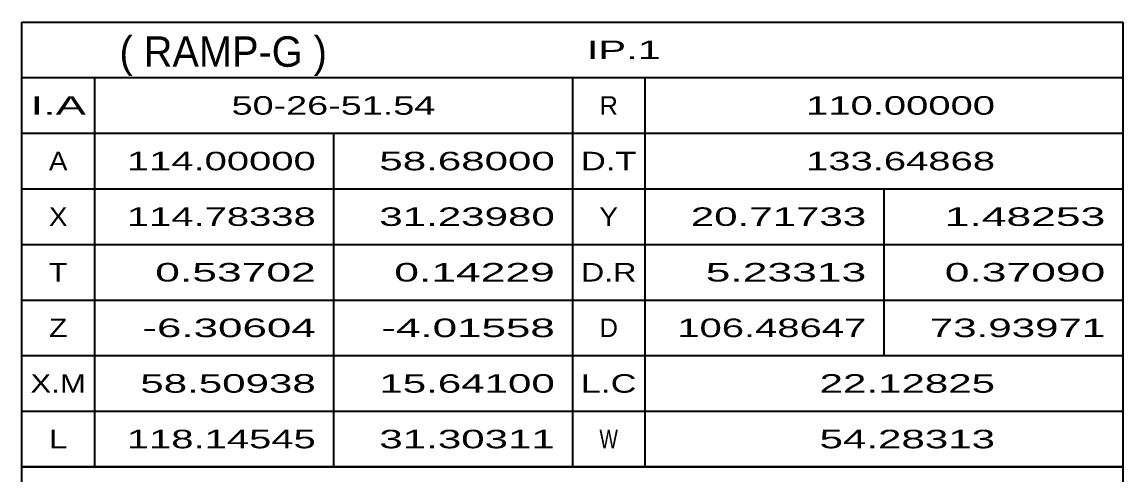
# Model space of a CAD drawing. Header units: millimetres. Extents: x 0 to 841, y 0 to 594.
# Drawn here: x 445.2 to 602.2, y 134 to 198.7 of the extents above; entities that cross this region are included whole.
import ezdxf
from ezdxf.enums import TextEntityAlignment as Align

# ---------------------------------------------------------------- set-up
doc = ezdxf.new("R2010")
doc.units = ezdxf.units.MM
doc.header["$LTSCALE"] = 10
for name, color, linetype in [('CA-TABL-LIN1', 4, 'Continuous'), ('CA-TABL-LIN2', 1, 'Continuous'), ('CA-TABL-TEX1', 6, 'Continuous'), ('CA-TABL-TEX2', 3, 'Continuous')]:
    doc.layers.add(name, color=color, linetype=linetype)
doc.styles.add('GHD', font='Dotum.ttf')
doc.styles.add('RP2', font='Dotum.ttf')

msp = doc.modelspace()

# ---------------------------------------------------------------- linework, layer by layer
at = {"layer": 'CA-TABL-LIN1', "linetype": 'Continuous'}
for p, q in [((445.22, 135.3), (445.22, 198.66)), ((445.22, 198.66), (602.18, 198.66)), ((602.18, 198.66), (602.18, 135.3)), ((445.22, 190.74), (602.18, 190.74)), ((445.22, 71.94), (445.22, 135.3)), ((445.22, 135.3), (602.18, 135.3)), ((445.22, 135.3), (602.18, 135.3)), ((602.18, 135.3), (445.22, 135.3)), ((602.18, 135.3), (602.18, 71.94))]:
    msp.add_line(p, q, dxfattribs=at)
at = {"layer": 'CA-TABL-LIN2', "linetype": 'Continuous'}
for p, q in [((455.54, 190.74), (455.54, 135.3)), ((523.7, 190.74), (523.7, 135.3)), ((534.02, 190.74), (534.02, 135.3)), ((445.22, 182.82), (602.18, 182.82)), ((489.62, 182.82), (489.62, 135.3)), ((445.22, 174.9), (602.18, 174.9)), ((568.1, 174.9), (568.1, 151.14)), ((445.22, 166.98), (602.18, 166.98)), ((445.22, 159.06), (602.18, 159.06)), ((445.22, 151.14), (602.18, 151.14)), ((445.22, 143.22), (602.18, 143.22))]:
    msp.add_line(p, q, dxfattribs=at)

# ---------------------------------------------------------------- texts
at = {"layer": 'CA-TABL-TEX1', "style": 'GHD'}
msp.add_text('( RAMP-G )', height=4.329, dxfattribs=at).set_placement((459.12, 192.29))
at = {"layer": 'CA-TABL-TEX1', "style": 'RP2', "width": 1.549133}
msp.add_text('IP.1', height=2.64, dxfattribs=at).set_placement((525.74, 193.38), (536.3, 193.38), align=Align.FIT)
at = {"layer": 'CA-TABL-TEX2', "style": 'RP2'}
for s, width, p, p2 in [('I.A', 1.661157, (446.42, 185.46), (454.34, 185.46)), ('50-26-51.54', 1.273084, (475.1, 185.46), (504.14, 185.46)), ('50-26-51.54', 1.273084, (475.1, 185.46), (504.14, 185.46)), ('R', 1.077485, (527.54, 185.46), (530.18, 185.46)), ('   110.00000', 1.42968, (552.26, 185.46), (583.94, 185.46)), ('A', 1.079063, (449.06, 177.54), (451.7, 177.54)), ('   114.00000', 1.42968, (455.42, 177.54), (487.1, 177.54)), ('    58.68000', 1.491148, (489.5, 177.54), (521.18, 177.54)), ('D.T', 1.283227, (524.9, 177.54), (532.82, 177.54)), ('   133.64868', 1.42968, (552.26, 177.54), (583.94, 177.54)), ('X', 1.192557, (449.06, 169.62), (451.7, 169.62)), ('   114.78338', 1.42968, (455.42, 169.62), (487.1, 169.62)), ('    31.23980', 1.491148, (489.5, 169.62), (521.18, 169.62)), ('Y', 1.196429, (527.54, 169.62), (530.18, 169.62)), ('    20.71733', 1.491148, (533.9, 169.62), (565.58, 169.62)), ('     1.48253', 1.55814, (567.98, 169.62), (599.66, 169.62)), ('T', 1.234506, (449.06, 161.7), (451.7, 161.7)), ('     0.53702', 1.55814, (455.42, 161.7), (487.1, 161.7)), ('     0.14229', 1.55814, (489.5, 161.7), (521.18, 161.7)), ('D.R', 1.221547, (524.9, 161.7), (532.82, 161.7)), ('     5.23313', 1.55814, (533.9, 161.7), (565.58, 161.7)), ('     0.37090', 1.55814, (567.98, 161.7), (599.66, 161.7)), ('Z', 1.192557, (449.06, 153.78), (451.7, 153.78)), ('    -6.30604', 1.48939, (455.42, 153.78), (487.1, 153.78)), ('    -4.01558', 1.48939, (489.5, 153.78), (521.18, 153.78)), ('D', 0.993261, (527.54, 153.78), (530.18, 153.78)), ('   106.48647', 1.42968, (533.9, 153.78), (565.58, 153.78)), ('    73.93971', 1.491148, (567.98, 153.78), (599.66, 153.78)), ('X.M', 1.208197, (446.42, 145.86), (454.34, 145.86)), ('    58.50938', 1.491148, (455.42, 145.86), (487.1, 145.86)), ('    15.64100', 1.491148, (489.5, 145.86), (521.18, 145.86)), ('L.C', 1.319212, (524.9, 145.86), (532.82, 145.86)), ('    22.12825', 1.491148, (552.26, 145.86), (583.94, 145.86)), ('L', 1.330325, (449.06, 137.94), (451.7, 137.94)), ('   118.14545', 1.42968, (455.42, 137.94), (487.1, 137.94)), ('    31.30311', 1.491148, (489.5, 137.94), (521.18, 137.94)), ('W', 0.806346, (527.54, 137.94), (530.18, 137.94)), ('    54.28313', 1.491148, (552.26, 137.94), (583.94, 137.94))]:
    msp.add_text(s, height=2.64, dxfattribs=dict(at, width=width)).set_placement(p, p2, align=Align.FIT)

doc.saveas('drawing.dxf')
